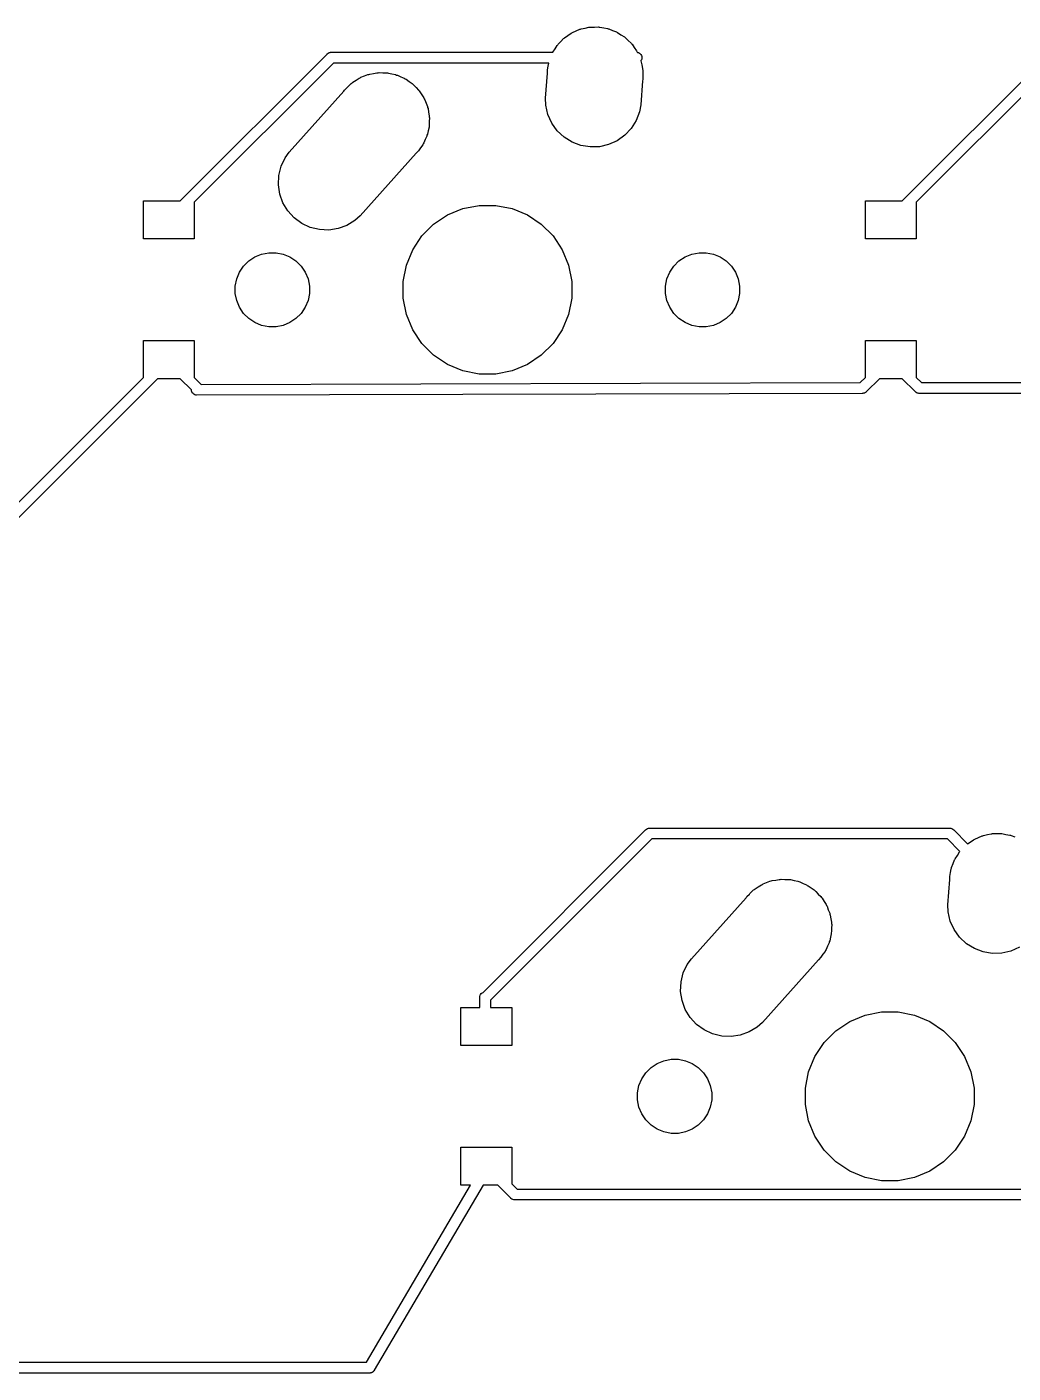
# Model space of a CAD drawing. Extents: x -26.1 to -7.5, y -7.6 to -2.3.
# Drawn here: x -11.153 to -10.236, y -4.478 to -3.227 of the extents above; entities that cross this region are included whole.
import ezdxf

# ---------------------------------------------------------------- set-up
doc = ezdxf.new("R2010")
doc.units = 0
doc.header["$MEASUREMENT"] = 0
doc.layers.add('BLACK', color=7, linetype='CONTINUOUS')

msp = doc.modelspace()

# ---------------------------------------------------------------- linework, layer by layer
at = {"layer": 'BLACK', "linetype": 'CONTINUOUS'}
for p, q in [((-10.6423, -3.23033), (-10.6389, -3.22881)), ((-10.6389, -3.22881), (-10.6383, -3.22866)), ((-10.6383, -3.22866), (-10.6377, -3.22841)), ((-10.6377, -3.22841), (-10.634, -3.22769)), ((-10.634, -3.22769), (-10.6304, -3.22686)), ((-10.6304, -3.22686), (-10.6297, -3.22684)), ((-10.6297, -3.22684), (-10.6291, -3.22671)), ((-10.6291, -3.22671), (-10.6254, -3.22671)), ((-10.6254, -3.22671), (-10.6217, -3.2266)), ((-10.6217, -3.2266), (-10.621, -3.22671)), ((-10.621, -3.22671), (-10.6204, -3.22671)), ((-10.6204, -3.22671), (-10.6167, -3.22743)), ((-10.6167, -3.22743), (-10.6131, -3.22805)), ((-10.6131, -3.22805), (-10.6125, -3.22828)), ((-10.6125, -3.22828), (-10.6118, -3.22841)), ((-10.6118, -3.22841), (-10.6084, -3.22983)), ((-10.6591, -3.24277), (-10.6565, -3.24014)), ((-10.6565, -3.24014), (-10.654, -3.23744)), ((-10.654, -3.23744), (-10.6534, -3.23706)), ((-10.6534, -3.23706), (-10.653, -3.2366)), ((-10.653, -3.2366), (-10.6499, -3.23453)), ((-10.6499, -3.23453), (-10.6469, -3.23238)), ((-10.6469, -3.23238), (-10.6463, -3.23211)), ((-10.6463, -3.23211), (-10.6457, -3.23175)), ((-10.6457, -3.23175), (-10.6423, -3.23033)), ((-10.6084, -3.22983), (-10.6049, -3.23115)), ((-10.6049, -3.23115), (-10.6044, -3.2315)), ((-10.6044, -3.2315), (-10.6038, -3.23175)), ((-10.6038, -3.23175), (-10.6007, -3.23381)), ((-10.6007, -3.23381), (-10.5975, -3.23578)), ((-10.5975, -3.23578), (-10.5971, -3.23623)), ((-10.5971, -3.23623), (-10.5965, -3.2366)), ((-10.5965, -3.2366), (-10.5939, -3.23922)), ((-10.5939, -3.23922), (-10.5912, -3.24177)), ((-10.5912, -3.24177), (-10.5908, -3.2423)), ((-11.0104, -3.38832), (-10.8738, -3.2518)), ((-10.8738, -3.2518), (-10.8737, -3.2516)), ((-10.8737, -3.2516), (-10.8729, -3.25098)), ((-10.8729, -3.25098), (-10.872, -3.25052)), ((-10.872, -3.25052), (-10.8711, -3.25023)), ((-10.8711, -3.25023), (-10.8706, -3.25018)), ((-10.8706, -3.25018), (-10.8701, -3.25013)), ((-10.8701, -3.25013), (-10.8699, -3.25016)), ((-10.8699, -3.25016), (-10.6652, -3.25016)), ((-10.6652, -3.25016), (-10.665, -3.25013)), ((-10.665, -3.25013), (-10.6647, -3.25016)), ((-10.6647, -3.25016), (-10.664, -3.25016)), ((-10.664, -3.25002), (-10.6619, -3.24693)), ((-10.664, -3.25016), (-10.664, -3.25002)), ((-10.6619, -3.24693), (-10.66, -3.24379)), ((-10.66, -3.24379), (-10.6595, -3.24331)), ((-10.6595, -3.24331), (-10.6591, -3.24277)), ((-10.5908, -3.2423), (-10.5903, -3.24277)), ((-10.5903, -3.24277), (-10.5883, -3.24585)), ((-10.5883, -3.24585), (-10.5861, -3.24888)), ((-10.5861, -3.24888), (-10.5859, -3.24948)), ((-10.5859, -3.24948), (-10.5855, -3.25002)), ((-10.5855, -3.25002), (-10.5854, -3.25022)), ((-10.5854, -3.25022), (-10.5853, -3.25023)), ((-10.5853, -3.25023), (-10.5843, -3.25052)), ((-10.5843, -3.25052), (-10.5835, -3.25098)), ((-10.5835, -3.25098), (-10.5827, -3.2516)), ((-10.5827, -3.2516), (-10.5821, -3.25237)), ((-10.5821, -3.25237), (-10.5816, -3.25323)), ((-10.5816, -3.25323), (-10.5813, -3.25418)), ((-10.5813, -3.25418), (-10.5812, -3.25516)), ((-10.3391, -3.38832), (-10.2026, -3.2518)), ((-10.868, -3.26016), (-10.9974, -3.38949)), ((-10.6678, -3.26016), (-10.868, -3.26016)), ((-10.669, -3.26664), (-10.6683, -3.26299)), ((-10.669, -3.26947), (-10.669, -3.26664)), ((-10.6683, -3.26299), (-10.6678, -3.26016)), ((-10.5821, -3.25795), (-10.5822, -3.25805)), ((-10.5822, -3.25805), (-10.5822, -3.25808)), ((-10.5822, -3.25808), (-10.5814, -3.26172)), ((-10.5816, -3.25708), (-10.5821, -3.25795)), ((-10.5813, -3.25614), (-10.5816, -3.25708)), ((-10.5814, -3.26172), (-10.5806, -3.26534)), ((-10.5812, -3.25516), (-10.5813, -3.25614)), ((-10.5806, -3.26534), (-10.5806, -3.266)), ((-10.5806, -3.266), (-10.5804, -3.26664)), ((-10.5804, -3.26664), (-10.5804, -3.27035)), ((-10.1968, -3.26016), (-10.3261, -3.38949)), ((-10.8538, -3.28151), (-10.8514, -3.27912)), ((-10.8514, -3.27912), (-10.8506, -3.27857)), ((-10.8506, -3.27857), (-10.8499, -3.27791)), ((-10.8499, -3.27791), (-10.847, -3.27615)), ((-10.847, -3.27615), (-10.8441, -3.27427)), ((-10.8441, -3.27427), (-10.8432, -3.27389)), ((-10.8432, -3.27389), (-10.8424, -3.27338)), ((-10.8424, -3.27338), (-10.8392, -3.27223)), ((-10.8392, -3.27223), (-10.8361, -3.27093)), ((-10.8361, -3.27093), (-10.8351, -3.27074)), ((-10.8351, -3.27074), (-10.8342, -3.2704)), ((-10.8342, -3.2704), (-10.8308, -3.26989)), ((-10.8308, -3.26989), (-10.8275, -3.26923)), ((-10.8275, -3.26923), (-10.8265, -3.26923)), ((-10.8265, -3.26923), (-10.8256, -3.26908)), ((-10.8256, -3.26908), (-10.8222, -3.26923)), ((-10.8222, -3.26923), (-10.8188, -3.26923)), ((-10.8188, -3.26923), (-10.8178, -3.26942)), ((-10.8178, -3.26942), (-10.8169, -3.26946)), ((-10.8169, -3.26946), (-10.8136, -3.27027)), ((-10.8136, -3.27027), (-10.8102, -3.27093)), ((-10.8102, -3.27093), (-10.8093, -3.27131)), ((-10.8093, -3.27131), (-10.8084, -3.27154)), ((-10.8084, -3.27154), (-10.8053, -3.27297)), ((-10.8053, -3.27297), (-10.8022, -3.27427)), ((-10.8022, -3.27427), (-10.8014, -3.27482)), ((-10.8014, -3.27482), (-10.8005, -3.27523)), ((-10.8005, -3.27523), (-10.7977, -3.27724)), ((-10.7977, -3.27724), (-10.7949, -3.27912)), ((-10.7949, -3.27912), (-10.7942, -3.27981)), ((-10.6707, -3.29296), (-10.669, -3.26947)), ((-10.5807, -3.27687), (-10.5823, -3.29905)), ((-10.5804, -3.27536), (-10.5807, -3.27687)), ((-10.5804, -3.27035), (-10.5804, -3.27188)), ((-10.5804, -3.27188), (-10.5804, -3.27253)), ((-10.5804, -3.27253), (-10.5804, -3.27536)), ((-10.9092, -3.34304), (-10.8582, -3.28629)), ((-10.8582, -3.28629), (-10.8576, -3.28529)), ((-10.8576, -3.28529), (-10.8553, -3.28305)), ((-10.8553, -3.28305), (-10.8547, -3.28232)), ((-10.8547, -3.28232), (-10.8538, -3.28151)), ((-10.7942, -3.27981), (-10.7934, -3.28039)), ((-10.7934, -3.28039), (-10.7912, -3.28289)), ((-10.7912, -3.28289), (-10.7888, -3.28529)), ((-10.7888, -3.28529), (-10.7882, -3.2861)), ((-10.7882, -3.2861), (-10.7876, -3.28683)), ((-10.7876, -3.28683), (-10.7858, -3.28973)), ((-10.7858, -3.28973), (-10.7839, -3.29254)), ((-10.7839, -3.29254), (-10.7835, -3.29345)), ((-10.7835, -3.29345), (-10.783, -3.29429)), ((-10.783, -3.29429), (-10.7819, -3.29747)), ((-10.7819, -3.29747), (-10.7806, -3.3006)), ((-10.7806, -3.3006), (-10.7804, -3.30156)), ((-10.7804, -3.30156), (-10.78, -3.30249)), ((-10.78, -3.30249), (-10.7795, -3.30584)), ((-10.6705, -3.29949), (-10.6707, -3.29296)), ((-10.6685, -3.308), (-10.6705, -3.29949)), ((-10.5823, -3.29905), (-10.5834, -3.3055)), ((-10.7795, -3.30584), (-10.7789, -3.30916)), ((-10.7789, -3.30916), (-10.7789, -3.31014)), ((-10.7789, -3.31014), (-10.7787, -3.31111)), ((-10.7787, -3.31111), (-10.7789, -3.3145)), ((-10.7789, -3.3145), (-10.7789, -3.31788)), ((-10.6649, -3.31596), (-10.6685, -3.308)), ((-10.6599, -3.32307), (-10.6649, -3.31596)), ((-10.5865, -3.31365), (-10.5911, -3.32105)), ((-10.5834, -3.3055), (-10.5865, -3.31365)), ((-10.7812, -3.3283), (-10.7826, -3.33137)), ((-10.781, -3.32735), (-10.7812, -3.3283)), ((-10.7806, -3.32644), (-10.781, -3.32735)), ((-10.7799, -3.32312), (-10.7806, -3.32644)), ((-10.7791, -3.31983), (-10.7799, -3.32312)), ((-10.7789, -3.31788), (-10.7791, -3.31885)), ((-10.7791, -3.31885), (-10.7791, -3.31983)), ((-10.6535, -3.32905), (-10.6599, -3.32307)), ((-10.6461, -3.33368), (-10.6535, -3.32905)), ((-10.5971, -3.3274), (-10.6042, -3.33245)), ((-10.5911, -3.32105), (-10.5971, -3.3274)), ((-10.7888, -3.34175), (-10.791, -3.34399)), ((-10.7869, -3.33894), (-10.7888, -3.34175)), ((-10.7849, -3.33621), (-10.7869, -3.33894)), ((-10.7845, -3.33532), (-10.7849, -3.33621)), ((-10.7839, -3.3345), (-10.7845, -3.33532)), ((-10.7826, -3.33137), (-10.7839, -3.3345)), ((-10.638, -3.33678), (-10.6461, -3.33368)), ((-10.6294, -3.33823), (-10.638, -3.33678)), ((-10.6207, -3.33798), (-10.6294, -3.33823)), ((-10.6122, -3.33603), (-10.6207, -3.33798)), ((-10.6042, -3.33245), (-10.6122, -3.33603)), ((-10.9167, -3.35622), (-10.913, -3.34831)), ((-10.913, -3.34831), (-10.9092, -3.34304)), ((-10.791, -3.34399), (-10.8432, -3.4022)), ((-10.9192, -3.37341), (-10.9188, -3.36469)), ((-10.9188, -3.36469), (-10.9167, -3.35622)), ((-10.9179, -3.38203), (-10.9192, -3.37341)), ((-11.0446, -3.42376), (-11.0446, -3.38832)), ((-11.0446, -3.38832), (-11.0104, -3.38832)), ((-10.9974, -3.38949), (-10.9974, -3.42376)), ((-10.9149, -3.39023), (-10.9179, -3.38203)), ((-10.9104, -3.39769), (-10.9149, -3.39023)), ((-10.3734, -3.42376), (-10.3734, -3.38832)), ((-10.3734, -3.38832), (-10.3391, -3.38832)), ((-10.3261, -3.38949), (-10.3261, -3.42376)), ((-10.9045, -3.40413), (-10.9104, -3.39769)), ((-10.8974, -3.40929), (-10.9045, -3.40413)), ((-10.8432, -3.4022), (-10.848, -3.40661)), ((-10.7748, -3.41003), (-10.7619, -3.40143)), ((-10.7619, -3.40143), (-10.7476, -3.39552)), ((-10.7476, -3.39552), (-10.7325, -3.3925)), ((-10.7325, -3.3925), (-10.717, -3.3925)), ((-10.717, -3.3925), (-10.7018, -3.39552)), ((-10.7018, -3.39552), (-10.6876, -3.40143)), ((-10.6876, -3.40143), (-10.6747, -3.41003)), ((-10.8895, -3.41298), (-10.8974, -3.40929)), ((-10.881, -3.41506), (-10.8895, -3.41298)), ((-10.8723, -3.41544), (-10.881, -3.41506)), ((-10.8637, -3.41412), (-10.8723, -3.41544)), ((-10.8555, -3.41114), (-10.8637, -3.41412)), ((-10.848, -3.40661), (-10.8555, -3.41114)), ((-10.7857, -3.42096), (-10.7748, -3.41003)), ((-10.6747, -3.41003), (-10.6638, -3.42096)), ((-10.9974, -3.42376), (-11.0446, -3.42376)), ((-10.7943, -3.43382), (-10.7857, -3.42096)), ((-10.6638, -3.42096), (-10.6552, -3.43382)), ((-10.3261, -3.42376), (-10.3734, -3.42376)), ((-10.9467, -3.44424), (-10.9411, -3.44047)), ((-10.9411, -3.44047), (-10.9348, -3.43788)), ((-10.9348, -3.43788), (-10.9281, -3.43655)), ((-10.9281, -3.43655), (-10.9213, -3.43655)), ((-10.9213, -3.43655), (-10.9147, -3.43788)), ((-10.9147, -3.43788), (-10.9084, -3.44047)), ((-10.9084, -3.44047), (-10.9028, -3.44424)), ((-10.8002, -3.4481), (-10.7943, -3.43382)), ((-10.6552, -3.43382), (-10.6493, -3.4481)), ((-10.5467, -3.44424), (-10.5411, -3.44047)), ((-10.5411, -3.44047), (-10.5348, -3.43788)), ((-10.5348, -3.43788), (-10.5281, -3.43655)), ((-10.5281, -3.43655), (-10.5213, -3.43655)), ((-10.5213, -3.43655), (-10.5147, -3.43788)), ((-10.5147, -3.43788), (-10.5084, -3.44047)), ((-10.5084, -3.44047), (-10.5028, -3.44424)), ((-10.9579, -3.46095), (-10.9553, -3.45468)), ((-10.9553, -3.45468), (-10.9515, -3.44904)), ((-10.9515, -3.44904), (-10.9467, -3.44424)), ((-10.9028, -3.44424), (-10.898, -3.44904)), ((-10.898, -3.44904), (-10.8942, -3.45468)), ((-10.8942, -3.45468), (-10.8916, -3.46095)), ((-10.8032, -3.46327), (-10.8002, -3.4481)), ((-10.6493, -3.4481), (-10.6462, -3.46327)), ((-10.5579, -3.46095), (-10.5553, -3.45468)), ((-10.5553, -3.45468), (-10.5515, -3.44904)), ((-10.5515, -3.44904), (-10.5467, -3.44424)), ((-10.5028, -3.44424), (-10.498, -3.44904)), ((-10.498, -3.44904), (-10.4942, -3.45468)), ((-10.4942, -3.45468), (-10.4916, -3.46095)), ((-10.9592, -3.46761), (-10.9579, -3.46095)), ((-10.8916, -3.46095), (-10.8903, -3.46761)), ((-10.8032, -3.47873), (-10.8032, -3.46327)), ((-10.6462, -3.46327), (-10.6462, -3.47873)), ((-10.5592, -3.46761), (-10.5579, -3.46095)), ((-10.4916, -3.46095), (-10.4903, -3.46761)), ((-10.9592, -3.47439), (-10.9592, -3.46761)), ((-10.9579, -3.48105), (-10.9592, -3.47439)), ((-10.8903, -3.47439), (-10.8916, -3.48105)), ((-10.8903, -3.46761), (-10.8903, -3.47439)), ((-10.8002, -3.4939), (-10.8032, -3.47873)), ((-10.6462, -3.47873), (-10.6493, -3.4939)), ((-10.5592, -3.47439), (-10.5592, -3.46761)), ((-10.5579, -3.48105), (-10.5592, -3.47439)), ((-10.4903, -3.47439), (-10.4916, -3.48105)), ((-10.4903, -3.46761), (-10.4903, -3.47439)), ((-10.9553, -3.48732), (-10.9579, -3.48105)), ((-10.9515, -3.49296), (-10.9553, -3.48732)), ((-10.8942, -3.48732), (-10.898, -3.49296)), ((-10.8916, -3.48105), (-10.8942, -3.48732)), ((-10.5553, -3.48732), (-10.5579, -3.48105)), ((-10.5515, -3.49296), (-10.5553, -3.48732)), ((-10.4942, -3.48732), (-10.498, -3.49296)), ((-10.4916, -3.48105), (-10.4942, -3.48732)), ((-10.9467, -3.49776), (-10.9515, -3.49296)), ((-10.9411, -3.50153), (-10.9467, -3.49776)), ((-10.9348, -3.50412), (-10.9411, -3.50153)), ((-10.9281, -3.50545), (-10.9348, -3.50412)), ((-10.9147, -3.50412), (-10.9213, -3.50545)), ((-10.9084, -3.50153), (-10.9147, -3.50412)), ((-10.9028, -3.49776), (-10.9084, -3.50153)), ((-10.898, -3.49296), (-10.9028, -3.49776)), ((-10.7943, -3.50818), (-10.8002, -3.4939)), ((-10.6493, -3.4939), (-10.6552, -3.50818)), ((-10.5467, -3.49776), (-10.5515, -3.49296)), ((-10.5411, -3.50153), (-10.5467, -3.49776)), ((-10.5348, -3.50412), (-10.5411, -3.50153)), ((-10.5281, -3.50545), (-10.5348, -3.50412)), ((-10.5147, -3.50412), (-10.5213, -3.50545)), ((-10.5084, -3.50153), (-10.5147, -3.50412)), ((-10.5028, -3.49776), (-10.5084, -3.50153)), ((-10.498, -3.49296), (-10.5028, -3.49776)), ((-10.9213, -3.50545), (-10.9281, -3.50545)), ((-10.7857, -3.52104), (-10.7943, -3.50818)), ((-10.6552, -3.50818), (-10.6638, -3.52104)), ((-10.5213, -3.50545), (-10.5281, -3.50545)), ((-11.0446, -3.55251), (-11.0446, -3.51824)), ((-11.0446, -3.51824), (-10.9974, -3.51824)), ((-10.9974, -3.51824), (-10.9974, -3.55251)), ((-10.7748, -3.53197), (-10.7857, -3.52104)), ((-10.6638, -3.52104), (-10.6747, -3.53197)), ((-10.3734, -3.55251), (-10.3734, -3.51824)), ((-10.3734, -3.51824), (-10.3261, -3.51824)), ((-10.3261, -3.51824), (-10.3261, -3.55251)), ((-10.7619, -3.54057), (-10.7748, -3.53197)), ((-10.7476, -3.54648), (-10.7619, -3.54057)), ((-10.6876, -3.54057), (-10.7018, -3.54648)), ((-10.6747, -3.53197), (-10.6876, -3.54057)), ((-11.2194, -3.72732), (-11.0446, -3.55251)), ((-11.0316, -3.55368), (-11.2136, -3.73568)), ((-11.0104, -3.55368), (-11.0316, -3.55368)), ((-11, -3.56401), (-11.0104, -3.55368)), ((-10.9974, -3.55251), (-10.9909, -3.55899)), ((-10.7325, -3.5495), (-10.7476, -3.54648)), ((-10.717, -3.5495), (-10.7325, -3.5495)), ((-10.7018, -3.54648), (-10.717, -3.5495)), ((-10.3782, -3.55738), (-10.3734, -3.55251)), ((-10.3604, -3.55368), (-10.3724, -3.56573)), ((-10.3391, -3.55368), (-10.3604, -3.55368)), ((-10.327, -3.56574), (-10.3391, -3.55368)), ((-10.3261, -3.55251), (-10.3213, -3.55737)), ((-10.9999, -3.56499), (-11, -3.56401)), ((-11, -3.56401), (-11, -3.56401)), ((-10.9996, -3.56593), (-10.9999, -3.56499)), ((-10.9992, -3.5668), (-10.9996, -3.56593)), ((-10.9985, -3.56756), (-10.9992, -3.5668)), ((-10.3764, -3.56737), (-10.9952, -3.569)), ((-10.9909, -3.55899), (-10.3782, -3.55738)), ((-10.3762, -3.5674), (-10.3764, -3.56737)), ((-10.3759, -3.56737), (-10.3762, -3.5674)), ((-10.3757, -3.56735), (-10.3759, -3.56737)), ((-10.3759, -3.56737), (-10.3759, -3.56737)), ((-10.3752, -3.5673), (-10.3757, -3.56735)), ((-10.3747, -3.56716), (-10.3752, -3.5673)), ((-10.3752, -3.5673), (-10.3752, -3.5673)), ((-10.3752, -3.5673), (-10.3752, -3.5673)), ((-10.3742, -3.56702), (-10.3747, -3.56716)), ((-10.3738, -3.56678), (-10.3742, -3.56701)), ((-10.3742, -3.56701), (-10.3742, -3.56701)), ((-10.3742, -3.56701), (-10.3742, -3.56702)), ((-10.3734, -3.56655), (-10.3738, -3.56678)), ((-10.373, -3.56623), (-10.3734, -3.56654)), ((-10.3734, -3.56654), (-10.3734, -3.56655)), ((-10.3734, -3.56655), (-10.3734, -3.56655)), ((-10.3728, -3.56608), (-10.373, -3.56623)), ((-10.3726, -3.56592), (-10.3728, -3.56608)), ((-10.3728, -3.56608), (-10.3728, -3.56608)), ((-10.3724, -3.56573), (-10.3726, -3.56592)), ((-10.3269, -3.56593), (-10.327, -3.56574)), ((-10.3261, -3.56655), (-10.3269, -3.56593)), ((-10.3252, -3.56702), (-10.3261, -3.56655)), ((-10.3243, -3.5673), (-10.3252, -3.56702)), ((-10.3236, -3.56737), (-10.3243, -3.5673)), ((-10.3233, -3.5674), (-10.3236, -3.56737)), ((-10.3236, -3.56737), (-10.3236, -3.56737)), ((-10.3231, -3.56737), (-10.3233, -3.5674)), ((-9.6264, -3.56737), (-10.3231, -3.56737)), ((-10.3213, -3.55737), (-9.62822, -3.55737)), ((-10.9978, -3.56818), (-10.9985, -3.56756)), ((-10.9969, -3.56865), (-10.9978, -3.56818)), ((-10.996, -3.56893), (-10.9969, -3.56865)), ((-10.9952, -3.569), (-10.996, -3.56893)), ((-10.7288, -4.12433), (-10.5778, -3.97335)), ((-10.5778, -3.97335), (-10.5777, -3.97316)), ((-10.5777, -3.97316), (-10.5769, -3.97253)), ((-10.5769, -3.97253), (-10.576, -3.97207)), ((-10.576, -3.97207), (-10.5751, -3.97178)), ((-10.5751, -3.97178), (-10.5741, -3.97168)), ((-10.5741, -3.97168), (-10.5739, -3.97171)), ((-10.5739, -3.97171), (-10.2953, -3.97171)), ((-10.2953, -3.97171), (-10.295, -3.97168)), ((-10.295, -3.97168), (-10.2948, -3.97171)), ((-10.2948, -3.97171), (-10.2941, -3.97178)), ((-10.2941, -3.97178), (-10.2931, -3.97207)), ((-10.2931, -3.97207), (-10.2922, -3.97253)), ((-10.2922, -3.97253), (-10.2915, -3.97316)), ((-10.2915, -3.97316), (-10.2913, -3.97335)), ((-10.2913, -3.97335), (-10.2784, -3.98624)), ((-10.2717, -3.98175), (-10.2683, -3.98033)), ((-10.2683, -3.98033), (-10.2649, -3.97881)), ((-10.2649, -3.97881), (-10.2643, -3.97866)), ((-10.2643, -3.97866), (-10.2637, -3.97841)), ((-10.2637, -3.97841), (-10.26, -3.97769)), ((-10.26, -3.97769), (-10.2564, -3.97686)), ((-10.2564, -3.97686), (-10.2557, -3.97684)), ((-10.2557, -3.97684), (-10.2551, -3.97671)), ((-10.2551, -3.97671), (-10.2514, -3.97671)), ((-10.2514, -3.97671), (-10.2477, -3.9766)), ((-10.2477, -3.9766), (-10.247, -3.97671)), ((-10.247, -3.97671), (-10.2464, -3.97671)), ((-10.2464, -3.97671), (-10.2427, -3.97743)), ((-10.2427, -3.97743), (-10.2391, -3.97805)), ((-10.2391, -3.97805), (-10.2385, -3.97828)), ((-10.2385, -3.97828), (-10.2378, -3.97841)), ((-10.2378, -3.97841), (-10.2344, -3.97983)), ((-10.5721, -3.98171), (-10.722, -4.13165)), ((-10.2971, -3.98171), (-10.5721, -3.98171)), ((-10.2855, -3.99331), (-10.2971, -3.98171)), ((-10.2784, -3.98624), (-10.2759, -3.98453)), ((-10.2759, -3.98453), (-10.2729, -3.98238)), ((-10.2729, -3.98238), (-10.2723, -3.98211)), ((-10.2723, -3.98211), (-10.2717, -3.98175)), ((-10.2933, -4.00808), (-10.2919, -4.00465)), ((-10.2919, -4.00465), (-10.2906, -4.00118)), ((-10.2906, -4.00118), (-10.2902, -4.00063)), ((-10.2902, -4.00063), (-10.29, -4.00002)), ((-10.29, -4.00002), (-10.2879, -3.99693)), ((-10.2879, -3.99693), (-10.286, -3.99379)), ((-10.286, -3.99379), (-10.2855, -3.99331)), ((-10.2855, -3.99331), (-10.2855, -3.99331)), ((-10.295, -4.01664), (-10.2943, -4.01299)), ((-10.295, -4.01947), (-10.295, -4.01664)), ((-10.2943, -4.01299), (-10.2937, -4.00933)), ((-10.2937, -4.00933), (-10.2935, -4.00872)), ((-10.2935, -4.00872), (-10.2933, -4.00808)), ((-10.4798, -4.03151), (-10.4774, -4.02912)), ((-10.4774, -4.02912), (-10.4766, -4.02857)), ((-10.4766, -4.02857), (-10.4759, -4.02791)), ((-10.4759, -4.02791), (-10.473, -4.02615)), ((-10.473, -4.02615), (-10.4701, -4.02427)), ((-10.4701, -4.02427), (-10.4692, -4.02389)), ((-10.4692, -4.02389), (-10.4684, -4.02338)), ((-10.4684, -4.02338), (-10.4652, -4.02223)), ((-10.4652, -4.02223), (-10.4621, -4.02093)), ((-10.4621, -4.02093), (-10.4611, -4.02074)), ((-10.4611, -4.02074), (-10.4602, -4.0204)), ((-10.4602, -4.0204), (-10.4568, -4.01989)), ((-10.4568, -4.01989), (-10.4535, -4.01923)), ((-10.4535, -4.01923), (-10.4525, -4.01923)), ((-10.4525, -4.01923), (-10.4516, -4.01908)), ((-10.4516, -4.01908), (-10.4482, -4.01923)), ((-10.4482, -4.01923), (-10.4448, -4.01923)), ((-10.4448, -4.01923), (-10.4438, -4.01942)), ((-10.4438, -4.01942), (-10.4429, -4.01946)), ((-10.4429, -4.01946), (-10.4396, -4.02027)), ((-10.4396, -4.02027), (-10.4362, -4.02093)), ((-10.4362, -4.02093), (-10.4353, -4.02131)), ((-10.4353, -4.02131), (-10.4344, -4.02154)), ((-10.4344, -4.02154), (-10.4313, -4.02297)), ((-10.4313, -4.02297), (-10.4282, -4.02427)), ((-10.4282, -4.02427), (-10.4274, -4.02482)), ((-10.4274, -4.02482), (-10.4265, -4.02523)), ((-10.4265, -4.02523), (-10.4237, -4.02724)), ((-10.4237, -4.02724), (-10.4209, -4.02912)), ((-10.4209, -4.02912), (-10.4202, -4.02981)), ((-10.4202, -4.02981), (-10.4194, -4.03039)), ((-10.4194, -4.03039), (-10.4172, -4.03289)), ((-10.2967, -4.04296), (-10.295, -4.01947)), ((-10.5352, -4.09304), (-10.4842, -4.03629)), ((-10.4842, -4.03629), (-10.4836, -4.03529)), ((-10.4836, -4.03529), (-10.4813, -4.03305)), ((-10.4813, -4.03305), (-10.4807, -4.03232)), ((-10.4807, -4.03232), (-10.4798, -4.03151)), ((-10.4172, -4.03289), (-10.4148, -4.03529)), ((-10.4148, -4.03529), (-10.4142, -4.0361)), ((-10.4142, -4.0361), (-10.4136, -4.03683)), ((-10.4136, -4.03683), (-10.4118, -4.03973)), ((-10.4118, -4.03973), (-10.4099, -4.04254)), ((-10.4099, -4.04254), (-10.4095, -4.04345)), ((-10.2965, -4.04949), (-10.2967, -4.04296)), ((-10.4095, -4.04345), (-10.409, -4.04429)), ((-10.409, -4.04429), (-10.4079, -4.04747)), ((-10.4079, -4.04747), (-10.4066, -4.0506)), ((-10.4066, -4.0506), (-10.4064, -4.05156)), ((-10.4064, -4.05156), (-10.406, -4.05249)), ((-10.406, -4.05249), (-10.4055, -4.05584)), ((-10.2945, -4.058), (-10.2965, -4.04949)), ((-10.4055, -4.05584), (-10.4049, -4.05916)), ((-10.4049, -4.06788), (-10.4051, -4.06885)), ((-10.4049, -4.05916), (-10.4049, -4.06014)), ((-10.4049, -4.06014), (-10.4047, -4.06111)), ((-10.4047, -4.06111), (-10.4049, -4.0645)), ((-10.4049, -4.0645), (-10.4049, -4.06788)), ((-10.2909, -4.06596), (-10.2945, -4.058)), ((-10.2859, -4.07307), (-10.2909, -4.06596)), ((-10.4072, -4.0783), (-10.4086, -4.08137)), ((-10.407, -4.07735), (-10.4072, -4.0783)), ((-10.4066, -4.07644), (-10.407, -4.07735)), ((-10.4059, -4.07312), (-10.4066, -4.07644)), ((-10.4051, -4.06983), (-10.4059, -4.07312)), ((-10.4051, -4.06885), (-10.4051, -4.06983)), ((-10.2795, -4.07905), (-10.2859, -4.07307)), ((-10.2721, -4.08368), (-10.2795, -4.07905)), ((-10.539, -4.09831), (-10.5352, -4.09304)), ((-10.4148, -4.09175), (-10.417, -4.09399)), ((-10.4129, -4.08894), (-10.4148, -4.09175)), ((-10.4109, -4.08621), (-10.4129, -4.08894)), ((-10.4105, -4.08532), (-10.4109, -4.08621)), ((-10.4099, -4.0845), (-10.4105, -4.08532)), ((-10.4086, -4.08137), (-10.4099, -4.0845)), ((-10.264, -4.08678), (-10.2721, -4.08368)), ((-10.2554, -4.08823), (-10.264, -4.08678)), ((-10.2467, -4.08798), (-10.2554, -4.08823)), ((-10.2382, -4.08603), (-10.2467, -4.08798)), ((-10.2302, -4.08245), (-10.2382, -4.08603)), ((-10.5427, -4.10622), (-10.539, -4.09831)), ((-10.417, -4.09399), (-10.4692, -4.1522)), ((-10.5452, -4.12341), (-10.5448, -4.11469)), ((-10.5448, -4.11469), (-10.5427, -4.10622)), ((-10.732, -4.12875), (-10.7319, -4.12802)), ((-10.732, -4.13832), (-10.732, -4.12875)), ((-10.7319, -4.12802), (-10.7316, -4.12708)), ((-10.7316, -4.12708), (-10.7312, -4.12621)), ((-10.7312, -4.12621), (-10.7306, -4.12545)), ((-10.7306, -4.12545), (-10.7298, -4.12482)), ((-10.7298, -4.12482), (-10.7289, -4.12436)), ((-10.7289, -4.12436), (-10.7288, -4.12433)), ((-10.5439, -4.13203), (-10.5452, -4.12341)), ((-10.7494, -4.17376), (-10.7494, -4.13832)), ((-10.7494, -4.13832), (-10.732, -4.13832)), ((-10.722, -4.13165), (-10.722, -4.13832)), ((-10.722, -4.13832), (-10.7021, -4.13832)), ((-10.7021, -4.13832), (-10.7021, -4.17376)), ((-10.5409, -4.14023), (-10.5439, -4.13203)), ((-10.5364, -4.14769), (-10.5409, -4.14023)), ((-10.3736, -4.14552), (-10.3585, -4.1425)), ((-10.3585, -4.1425), (-10.343, -4.1425)), ((-10.343, -4.1425), (-10.3278, -4.14552)), ((-10.5305, -4.15413), (-10.5364, -4.14769)), ((-10.5234, -4.15929), (-10.5305, -4.15413)), ((-10.4692, -4.1522), (-10.474, -4.15661)), ((-10.4008, -4.16003), (-10.3879, -4.15143)), ((-10.3879, -4.15143), (-10.3736, -4.14552)), ((-10.3278, -4.14552), (-10.3136, -4.15143)), ((-10.3136, -4.15143), (-10.3007, -4.16003)), ((-10.5155, -4.16298), (-10.5234, -4.15929)), ((-10.507, -4.16506), (-10.5155, -4.16298)), ((-10.4983, -4.16544), (-10.507, -4.16506)), ((-10.4897, -4.16412), (-10.4983, -4.16544)), ((-10.4815, -4.16114), (-10.4897, -4.16412)), ((-10.474, -4.15661), (-10.4815, -4.16114)), ((-10.4117, -4.17096), (-10.4008, -4.16003)), ((-10.3007, -4.16003), (-10.2898, -4.17096)), ((-10.7021, -4.17376), (-10.7494, -4.17376)), ((-10.4203, -4.18382), (-10.4117, -4.17096)), ((-10.2898, -4.17096), (-10.2812, -4.18382)), ((-10.5727, -4.19424), (-10.5671, -4.19047)), ((-10.5671, -4.19047), (-10.5608, -4.18788)), ((-10.5608, -4.18788), (-10.5541, -4.18655)), ((-10.5541, -4.18655), (-10.5473, -4.18655)), ((-10.5473, -4.18655), (-10.5407, -4.18788)), ((-10.5407, -4.18788), (-10.5344, -4.19047)), ((-10.5344, -4.19047), (-10.5288, -4.19424)), ((-10.4262, -4.1981), (-10.4203, -4.18382)), ((-10.2812, -4.18382), (-10.2753, -4.1981)), ((-10.5839, -4.21095), (-10.5813, -4.20468)), ((-10.5813, -4.20468), (-10.5775, -4.19904)), ((-10.5775, -4.19904), (-10.5727, -4.19424)), ((-10.5288, -4.19424), (-10.524, -4.19904)), ((-10.524, -4.19904), (-10.5202, -4.20468)), ((-10.5202, -4.20468), (-10.5176, -4.21095)), ((-10.4292, -4.21327), (-10.4262, -4.1981)), ((-10.2753, -4.1981), (-10.2722, -4.21327)), ((-10.5852, -4.21761), (-10.5839, -4.21095)), ((-10.5852, -4.22439), (-10.5852, -4.21761)), ((-10.5176, -4.21095), (-10.5163, -4.21761)), ((-10.5163, -4.21761), (-10.5163, -4.22439)), ((-10.4292, -4.22873), (-10.4292, -4.21327)), ((-10.2722, -4.21327), (-10.2722, -4.22873)), ((-10.5839, -4.23105), (-10.5852, -4.22439)), ((-10.5163, -4.22439), (-10.5176, -4.23105)), ((-10.4262, -4.2439), (-10.4292, -4.22873)), ((-10.2722, -4.22873), (-10.2753, -4.2439)), ((-10.5813, -4.23732), (-10.5839, -4.23105)), ((-10.5775, -4.24296), (-10.5813, -4.23732)), ((-10.5727, -4.24776), (-10.5775, -4.24296)), ((-10.524, -4.24296), (-10.5288, -4.24776)), ((-10.5202, -4.23732), (-10.524, -4.24296)), ((-10.5176, -4.23105), (-10.5202, -4.23732)), ((-10.5671, -4.25153), (-10.5727, -4.24776)), ((-10.5608, -4.25412), (-10.5671, -4.25153)), ((-10.5541, -4.25545), (-10.5608, -4.25412)), ((-10.5473, -4.25545), (-10.5541, -4.25545)), ((-10.5407, -4.25412), (-10.5473, -4.25545)), ((-10.5344, -4.25153), (-10.5407, -4.25412)), ((-10.5288, -4.24776), (-10.5344, -4.25153)), ((-10.4203, -4.25818), (-10.4262, -4.2439)), ((-10.2753, -4.2439), (-10.2812, -4.25818)), ((-10.7494, -4.30368), (-10.7494, -4.26824)), ((-10.7494, -4.26824), (-10.7021, -4.26824)), ((-10.7021, -4.26824), (-10.7021, -4.30251)), ((-10.4117, -4.27104), (-10.4203, -4.25818)), ((-10.2812, -4.25818), (-10.2898, -4.27104)), ((-10.4008, -4.28197), (-10.4117, -4.27104)), ((-10.2898, -4.27104), (-10.3007, -4.28197)), ((-10.3879, -4.29057), (-10.4008, -4.28197)), ((-10.3736, -4.29648), (-10.3879, -4.29057)), ((-10.3136, -4.29057), (-10.3278, -4.29648)), ((-10.3007, -4.28197), (-10.3136, -4.29057)), ((-10.8372, -4.46832), (-10.7404, -4.30368)), ((-10.7288, -4.30368), (-10.83, -4.47577)), ((-10.7404, -4.30368), (-10.7494, -4.30368)), ((-10.7151, -4.30368), (-10.7288, -4.30368)), ((-10.703, -4.31574), (-10.7151, -4.30368)), ((-10.7021, -4.30251), (-10.6973, -4.30737)), ((-10.3585, -4.2995), (-10.3736, -4.29648)), ((-10.343, -4.2995), (-10.3585, -4.2995)), ((-10.3278, -4.29648), (-10.343, -4.2995)), ((-10.7029, -4.31593), (-10.703, -4.31574)), ((-10.7021, -4.31655), (-10.7029, -4.31593)), ((-10.7012, -4.31702), (-10.7021, -4.31655)), ((-10.7003, -4.3173), (-10.7012, -4.31702)), ((-10.6996, -4.31737), (-10.7003, -4.3173)), ((-10.6993, -4.3174), (-10.6996, -4.31737)), ((-10.6996, -4.31737), (-10.6996, -4.31737)), ((-10.6991, -4.31737), (-10.6993, -4.3174)), ((-10.0014, -4.31737), (-10.6991, -4.31737)), ((-10.6973, -4.30737), (-10.0032, -4.30737)), ((-11.8471, -4.46832), (-10.8372, -4.46832)), ((-10.8345, -4.47832), (-11.8444, -4.47832)), ((-10.8341, -4.47834), (-10.8345, -4.47832)), ((-10.8337, -4.47828), (-10.8341, -4.47834)), ((-10.8334, -4.47825), (-10.8337, -4.47828)), ((-10.8332, -4.47821), (-10.8334, -4.47825)), ((-10.8331, -4.47818), (-10.8332, -4.47821)), ((-10.8328, -4.47806), (-10.8331, -4.47818)), ((-10.8324, -4.47796), (-10.8328, -4.47806)), ((-10.8323, -4.47789), (-10.8324, -4.47796)), ((-10.8322, -4.47784), (-10.8323, -4.47789)), ((-10.8319, -4.47766), (-10.8322, -4.47784)), ((-10.8316, -4.4775), (-10.8319, -4.47766)), ((-10.8315, -4.47741), (-10.8316, -4.4775)), ((-10.8313, -4.47733), (-10.8315, -4.47741)), ((-10.8311, -4.47709), (-10.8313, -4.47733)), ((-10.8308, -4.47687), (-10.8311, -4.47709)), ((-10.8307, -4.47676), (-10.8308, -4.47687)), ((-10.8306, -4.47666), (-10.8307, -4.47676)), ((-10.8304, -4.47638), (-10.8306, -4.47666)), ((-10.8302, -4.47611), (-10.8304, -4.47638)), ((-10.83, -4.47577), (-10.8302, -4.47611))]:
    msp.add_line(p, q, dxfattribs=at)

doc.saveas('drawing.dxf')
